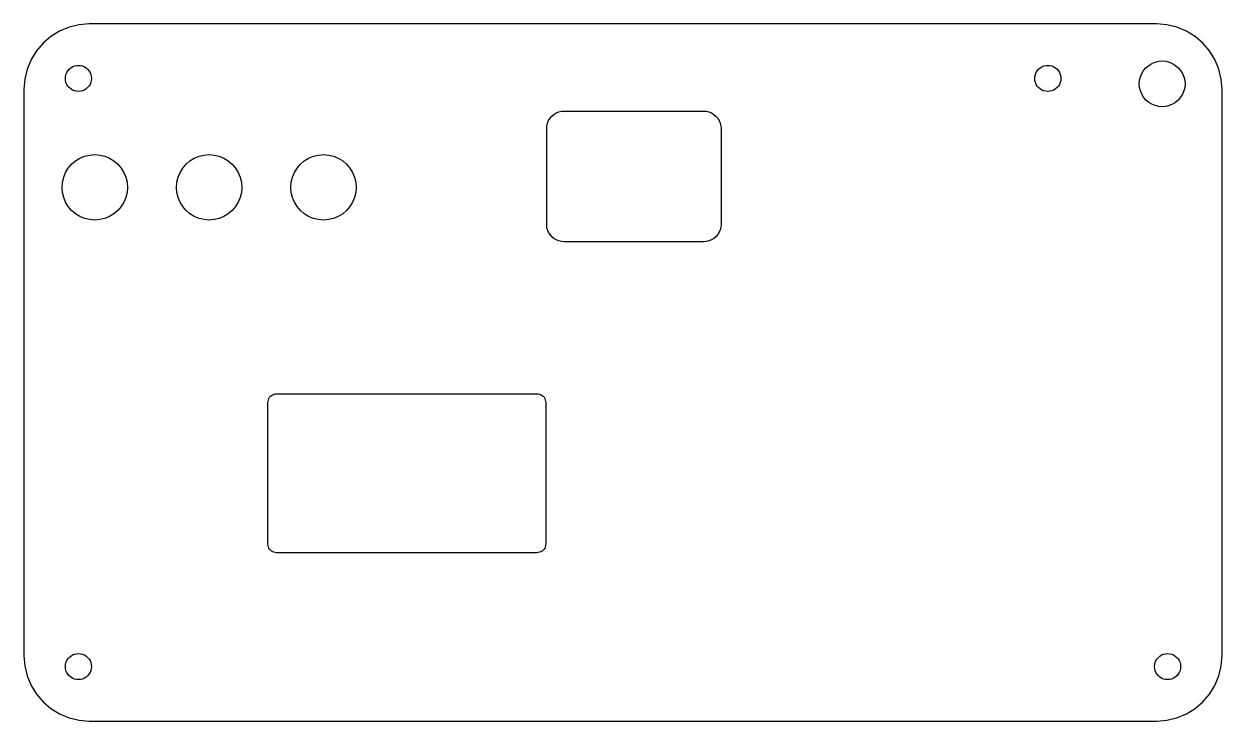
# Model space of a CAD drawing. Extents: x 0 to 110, y 0 to 64.
import ezdxf

# ---------------------------------------------------------------- set-up
doc = ezdxf.new("R2010")
doc.units = 0
doc.layers.get('0').update_dxf_attribs({"linetype": 'CONTINUOUS'})

msp = doc.modelspace()

# ---------------------------------------------------------------- linework, layer by layer
for points in [[(104, 0), (104.939, 0.07387), (105.854, 0.29366), (106.724, 0.65396), (107.527, 1.1459), (108.243, 1.75736), (108.854, 2.47329), (109.346, 3.27606), (109.706, 4.1459), (109.926, 5.06139), (110, 6), (110, 58), (109.926, 58.9386), (109.706, 59.8541), (109.346, 60.7239), (108.854, 61.5267), (108.243, 62.2426), (107.527, 62.8541), (106.724, 63.346), (105.854, 63.7063), (104.939, 63.9261), (104, 64), (6, 64), (5.06139, 63.9261), (4.1459, 63.7063), (3.27606, 63.346), (2.47329, 62.8541), (1.75736, 62.2426), (1.1459, 61.5267), (0.65396, 60.7239), (0.29366, 59.8541), (0.07387, 58.9386), (0, 58), (0, 6), (0.07387, 5.06139), (0.29366, 4.1459), (0.65396, 3.27606), (1.1459, 2.47329), (1.75736, 1.75736), (2.47329, 1.1459), (3.27606, 0.65396), (4.1459, 0.29366), (5.06139, 0.07387), (6, 0)], [(104.171, 56.4259), (103.851, 56.5028), (103.547, 56.6289), (103.266, 56.8011), (103.015, 57.0151), (102.801, 57.2657), (102.629, 57.5466), (102.503, 57.8511), (102.426, 58.1715), (102.4, 58.5), (102.426, 58.8285), (102.503, 59.1489), (102.629, 59.4534), (102.801, 59.7343), (103.015, 59.9849), (103.266, 60.1989), (103.547, 60.3711), (103.851, 60.4972), (104.171, 60.5741), (104.5, 60.6), (104.829, 60.5741), (105.149, 60.4972), (105.453, 60.3711), (105.734, 60.1989), (105.985, 59.9849), (106.199, 59.7343), (106.371, 59.4534), (106.497, 59.1489), (106.574, 58.8285), (106.6, 58.5), (106.574, 58.1715), (106.497, 57.8511), (106.371, 57.5466), (106.199, 57.2657), (105.985, 57.0151), (105.734, 56.8011), (105.453, 56.6289), (105.149, 56.5028), (104.829, 56.4259), (104.5, 56.4)], [(4.81228, 57.8148), (4.62918, 57.8587), (4.45521, 57.9308), (4.29466, 58.0292), (4.15147, 58.1515), (4.02918, 58.2947), (3.93079, 58.4552), (3.85873, 58.6292), (3.81477, 58.8123), (3.8, 59), (3.81477, 59.1877), (3.85873, 59.3708), (3.93079, 59.5448), (4.02918, 59.7053), (4.15147, 59.8485), (4.29466, 59.9708), (4.45521, 60.0692), (4.62918, 60.1413), (4.81228, 60.1852), (5, 60.2), (5.18772, 60.1852), (5.37082, 60.1413), (5.54479, 60.0692), (5.70534, 59.9708), (5.84853, 59.8485), (5.97082, 59.7053), (6.06921, 59.5448), (6.14127, 59.3708), (6.18523, 59.1877), (6.2, 59), (6.18523, 58.8123), (6.14127, 58.6292), (6.06921, 58.4552), (5.97082, 58.2947), (5.84853, 58.1515), (5.70534, 58.0292), (5.54479, 57.9308), (5.37082, 57.8587), (5.18772, 57.8148), (5, 57.8)], [(93.8123, 57.8148), (93.6292, 57.8587), (93.4552, 57.9308), (93.2947, 58.0292), (93.1515, 58.1515), (93.0292, 58.2947), (92.9308, 58.4552), (92.8587, 58.6292), (92.8148, 58.8123), (92.8, 59), (92.8148, 59.1877), (92.8587, 59.3708), (92.9308, 59.5448), (93.0292, 59.7053), (93.1515, 59.8485), (93.2947, 59.9708), (93.4552, 60.0692), (93.6292, 60.1413), (93.8123, 60.1852), (94, 60.2), (94.1877, 60.1852), (94.3708, 60.1413), (94.5448, 60.0692), (94.7053, 59.9708), (94.8485, 59.8485), (94.9708, 59.7053), (95.0692, 59.5448), (95.1413, 59.3708), (95.1852, 59.1877), (95.2, 59), (95.1852, 58.8123), (95.1413, 58.6292), (95.0692, 58.4552), (94.9708, 58.2947), (94.8485, 58.1515), (94.7053, 58.0292), (94.5448, 57.9308), (94.3708, 57.8587), (94.1877, 57.8148), (94, 57.8)], [(49.6, 44), (49.3497, 44.0197), (49.1056, 44.0783), (48.8736, 44.1744), (48.6595, 44.3056), (48.4686, 44.4686), (48.3056, 44.6595), (48.1744, 44.8736), (48.0783, 45.1056), (48.0197, 45.3497), (48, 45.6), (48, 54.4), (48.0197, 54.6503), (48.0783, 54.8944), (48.1744, 55.1264), (48.3056, 55.3405), (48.4686, 55.5314), (48.6595, 55.6944), (48.8736, 55.8256), (49.1056, 55.9217), (49.3497, 55.9803), (49.6, 56), (62.4, 56), (62.6503, 55.9803), (62.8944, 55.9217), (63.1264, 55.8256), (63.3405, 55.6944), (63.5314, 55.5314), (63.6944, 55.3405), (63.8256, 55.1264), (63.9217, 54.8944), (63.9803, 54.6503), (64, 54.4), (64, 45.6), (63.9803, 45.3497), (63.9217, 45.1056), (63.8256, 44.8736), (63.6944, 44.6595), (63.5314, 44.4686), (63.3405, 44.3056), (63.1264, 44.1744), (62.8944, 44.0783), (62.6503, 44.0197), (62.4, 44)], [(6.0307, 46.0369), (5.57295, 46.1468), (5.13803, 46.327), (4.73664, 46.5729), (4.37868, 46.8787), (4.07295, 47.2366), (3.82698, 47.638), (3.64683, 48.0729), (3.53693, 48.5307), (3.5, 49), (3.53693, 49.4693), (3.64683, 49.9271), (3.82698, 50.362), (4.07295, 50.7634), (4.37868, 51.1213), (4.73664, 51.4271), (5.13803, 51.673), (5.57295, 51.8532), (6.0307, 51.9631), (6.5, 52), (6.9693, 51.9631), (7.42705, 51.8532), (7.86197, 51.673), (8.26336, 51.4271), (8.62132, 51.1213), (8.92705, 50.7634), (9.17302, 50.362), (9.35317, 49.9271), (9.46307, 49.4693), (9.5, 49), (9.46307, 48.5307), (9.35317, 48.0729), (9.17302, 47.638), (8.92705, 47.2366), (8.62132, 46.8787), (8.26336, 46.5729), (7.86197, 46.327), (7.42705, 46.1468), (6.9693, 46.0369), (6.5, 46)], [(16.5307, 46.0369), (16.0729, 46.1468), (15.638, 46.327), (15.2366, 46.5729), (14.8787, 46.8787), (14.5729, 47.2366), (14.327, 47.638), (14.1468, 48.0729), (14.0369, 48.5307), (14, 49), (14.0369, 49.4693), (14.1468, 49.9271), (14.327, 50.362), (14.5729, 50.7634), (14.8787, 51.1213), (15.2366, 51.4271), (15.638, 51.673), (16.0729, 51.8532), (16.5307, 51.9631), (17, 52), (17.4693, 51.9631), (17.9271, 51.8532), (18.362, 51.673), (18.7634, 51.4271), (19.1213, 51.1213), (19.4271, 50.7634), (19.673, 50.362), (19.8532, 49.9271), (19.9631, 49.4693), (20, 49), (19.9631, 48.5307), (19.8532, 48.0729), (19.673, 47.638), (19.4271, 47.2366), (19.1213, 46.8787), (18.7634, 46.5729), (18.362, 46.327), (17.9271, 46.1468), (17.4693, 46.0369), (17, 46)], [(27.0307, 46.0369), (26.5729, 46.1468), (26.138, 46.327), (25.7366, 46.5729), (25.3787, 46.8787), (25.0729, 47.2366), (24.827, 47.638), (24.6468, 48.0729), (24.5369, 48.5307), (24.5, 49), (24.5369, 49.4693), (24.6468, 49.9271), (24.827, 50.362), (25.0729, 50.7634), (25.3787, 51.1213), (25.7366, 51.4271), (26.138, 51.673), (26.5729, 51.8532), (27.0307, 51.9631), (27.5, 52), (27.9693, 51.9631), (28.4271, 51.8532), (28.862, 51.673), (29.2634, 51.4271), (29.6213, 51.1213), (29.9271, 50.7634), (30.173, 50.362), (30.3532, 49.9271), (30.4631, 49.4693), (30.5, 49), (30.4631, 48.5307), (30.3532, 48.0729), (30.173, 47.638), (29.9271, 47.2366), (29.6213, 46.8787), (29.2634, 46.5729), (28.862, 46.327), (28.4271, 46.1468), (27.9693, 46.0369), (27.5, 46)], [(23.2, 15.45), (23.0749, 15.4598), (22.9528, 15.4892), (22.8368, 15.5372), (22.7298, 15.6028), (22.6343, 15.6843), (22.5528, 15.7798), (22.4872, 15.8868), (22.4392, 16.0028), (22.4098, 16.1249), (22.4, 16.25), (22.4, 29.25), (22.4098, 29.3751), (22.4392, 29.4972), (22.4872, 29.6132), (22.5528, 29.7202), (22.6343, 29.8157), (22.7298, 29.8972), (22.8368, 29.9628), (22.9528, 30.0108), (23.0749, 30.0402), (23.2, 30.05), (47.1, 30.05), (47.2251, 30.0402), (47.3472, 30.0108), (47.4632, 29.9628), (47.5702, 29.8972), (47.6657, 29.8157), (47.7472, 29.7202), (47.8128, 29.6132), (47.8608, 29.4972), (47.8902, 29.3751), (47.9, 29.25), (47.9, 16.25), (47.8902, 16.1249), (47.8608, 16.0028), (47.8128, 15.8868), (47.7472, 15.7798), (47.6657, 15.6843), (47.5702, 15.6028), (47.4632, 15.5372), (47.3472, 15.4892), (47.2251, 15.4598), (47.1, 15.45)], [(4.81228, 3.81477), (4.62918, 3.85873), (4.45521, 3.93079), (4.29466, 4.02918), (4.15147, 4.15147), (4.02918, 4.29466), (3.93079, 4.45521), (3.85873, 4.62918), (3.81477, 4.81228), (3.8, 5), (3.81477, 5.18772), (3.85873, 5.37082), (3.93079, 5.54479), (4.02918, 5.70534), (4.15147, 5.84853), (4.29466, 5.97082), (4.45521, 6.06921), (4.62918, 6.14127), (4.81228, 6.18523), (5, 6.2), (5.18772, 6.18523), (5.37082, 6.14127), (5.54479, 6.06921), (5.70534, 5.97082), (5.84853, 5.84853), (5.97082, 5.70534), (6.06921, 5.54479), (6.14127, 5.37082), (6.18523, 5.18772), (6.2, 5), (6.18523, 4.81228), (6.14127, 4.62918), (6.06921, 4.45521), (5.97082, 4.29466), (5.84853, 4.15147), (5.70534, 4.02918), (5.54479, 3.93079), (5.37082, 3.85873), (5.18772, 3.81477), (5, 3.8)], [(104.812, 3.81477), (104.629, 3.85873), (104.455, 3.93079), (104.295, 4.02918), (104.151, 4.15147), (104.029, 4.29466), (103.931, 4.45521), (103.859, 4.62918), (103.815, 4.81228), (103.8, 5), (103.815, 5.18772), (103.859, 5.37082), (103.931, 5.54479), (104.029, 5.70534), (104.151, 5.84853), (104.295, 5.97082), (104.455, 6.06921), (104.629, 6.14127), (104.812, 6.18523), (105, 6.2), (105.188, 6.18523), (105.371, 6.14127), (105.545, 6.06921), (105.705, 5.97082), (105.849, 5.84853), (105.971, 5.70534), (106.069, 5.54479), (106.141, 5.37082), (106.185, 5.18772), (106.2, 5), (106.185, 4.81228), (106.141, 4.62918), (106.069, 4.45521), (105.971, 4.29466), (105.849, 4.15147), (105.705, 4.02918), (105.545, 3.93079), (105.371, 3.85873), (105.188, 3.81477), (105, 3.8)]]:
    msp.add_lwpolyline(points, close=True)

doc.saveas('drawing.dxf')
